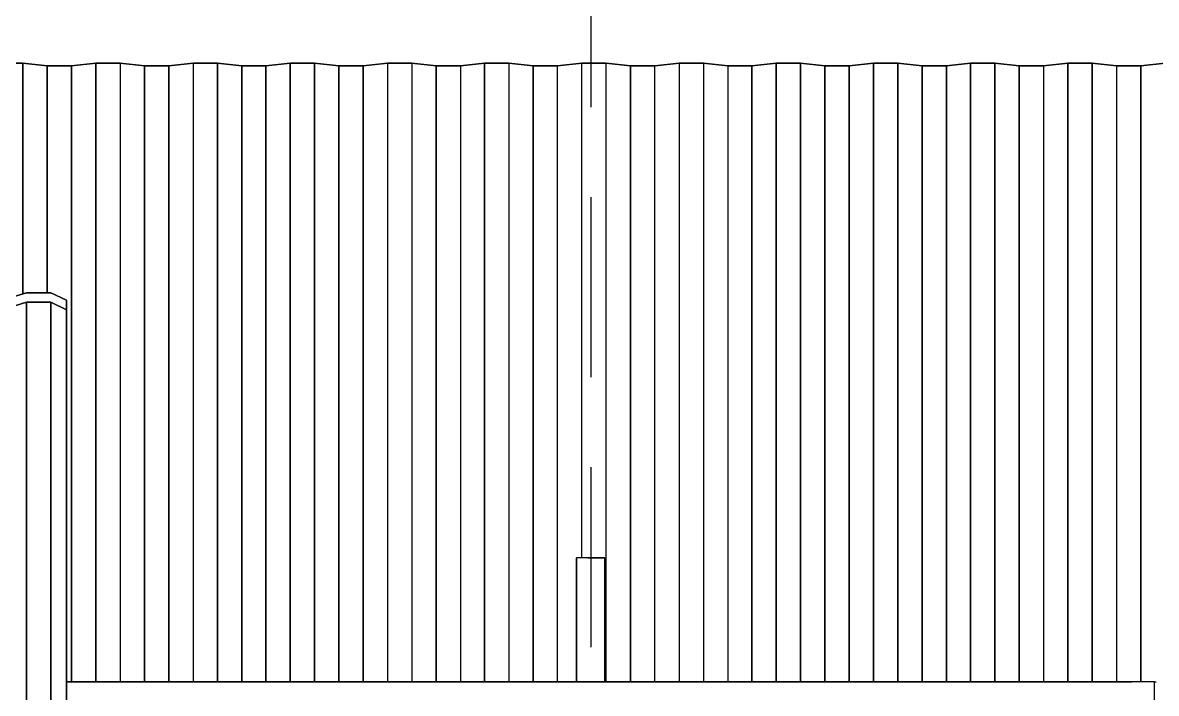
# Model space of a CAD drawing. Extents: x -43 to 90, y 6 to 81.
# Drawn here: x -6.847 to -2.848, y 26.553 to 28.919 of the extents above; entities that cross this region are included whole.
import ezdxf

# ---------------------------------------------------------------- set-up
doc = ezdxf.new("R2010")
doc.units = 0
doc.header["$LTSCALE"] = 0.1
doc.header["$MEASUREMENT"] = 0
doc.linetypes.add('HIDDEN', pattern=[9.525, 6.35, -3.175])
doc.layers.add('cobertura nova', color=4, linetype='CONTINUOUS')
doc.layers.add('hachures cobertura', color=252, linetype='CONTINUOUS')

msp = doc.modelspace()

# ---------------------------------------------------------------- linework, layer by layer
at = {"layer": 'cobertura nova'}
for p, q in [((-6.9319, 28.7756), (-6.8462, 28.7756)), ((-6.8462, 28.7756), (-6.9319, 28.7756)), ((-6.8462, 28.7756), (-6.7604, 28.7663)), ((-6.7604, 28.7663), (-6.8462, 28.7756)), ((-6.7604, 28.7663), (-6.6747, 28.7663)), ((-6.6747, 28.7663), (-6.7604, 28.7663)), ((-6.7604, 28.7544), (-6.7604, 28.7544)), ((-6.7604, 28.7544), (-6.7604, 28.7544)), ((-6.6747, 28.7663), (-6.589, 28.7756)), ((-6.589, 28.7756), (-6.6747, 28.7663)), ((-6.589, 28.7756), (-6.5033, 28.7756)), ((-6.5033, 28.7756), (-6.589, 28.7756)), ((-6.589, 28.7637), (-6.589, 28.7637)), ((-6.589, 28.7637), (-6.589, 28.7637)), ((-6.5033, 28.7756), (-6.4176, 28.7663)), ((-6.4176, 28.7663), (-6.5033, 28.7756)), ((-6.4176, 28.7663), (-6.3319, 28.7663)), ((-6.3319, 28.7663), (-6.4176, 28.7663)), ((-6.3319, 28.7663), (-6.2462, 28.7756)), ((-6.2462, 28.7756), (-6.3319, 28.7663)), ((-6.2462, 28.7756), (-6.1604, 28.7756)), ((-6.1604, 28.7756), (-6.2462, 28.7756)), ((-6.1604, 28.7756), (-6.0747, 28.7663)), ((-6.0747, 28.7663), (-6.1604, 28.7756)), ((-6.0747, 28.7663), (-5.989, 28.7663)), ((-5.989, 28.7663), (-6.0747, 28.7663)), ((-6.0747, 28.7544), (-6.0747, 28.7544)), ((-6.0747, 28.7544), (-6.0747, 28.7544)), ((-5.989, 28.7663), (-5.9033, 28.7756)), ((-5.9033, 28.7756), (-5.989, 28.7663)), ((-5.9033, 28.7756), (-5.8176, 28.7756)), ((-5.8176, 28.7756), (-5.9033, 28.7756)), ((-5.8176, 28.7756), (-5.7319, 28.7663)), ((-5.7319, 28.7663), (-5.8176, 28.7756)), ((-5.7319, 28.7663), (-5.6462, 28.7663)), ((-5.6462, 28.7663), (-5.7319, 28.7663)), ((-5.7319, 28.7544), (-5.7319, 28.7544)), ((-5.7319, 28.7544), (-5.7319, 28.7544)), ((-5.6462, 28.7663), (-5.5604, 28.7756)), ((-5.5604, 28.7756), (-5.6462, 28.7663)), ((-5.5604, 28.7756), (-5.4747, 28.7756)), ((-5.4747, 28.7756), (-5.5604, 28.7756)), ((-5.4747, 28.7756), (-5.389, 28.7663)), ((-5.389, 28.7663), (-5.4747, 28.7756)), ((-5.389, 28.7663), (-5.3033, 28.7663)), ((-5.3033, 28.7663), (-5.389, 28.7663)), ((-5.3033, 28.7663), (-5.2176, 28.7756)), ((-5.2176, 28.7756), (-5.3033, 28.7663)), ((-5.2176, 28.7756), (-5.1319, 28.7756)), ((-5.1319, 28.7756), (-5.2176, 28.7756)), ((-5.1319, 28.7756), (-5.0462, 28.7663)), ((-5.0462, 28.7663), (-5.1319, 28.7756)), ((-5.0462, 28.7663), (-4.9604, 28.7663)), ((-4.9604, 28.7663), (-5.0462, 28.7663)), ((-4.9604, 28.7663), (-4.8747, 28.7756)), ((-4.8747, 28.7756), (-4.9604, 28.7663)), ((-4.8747, 28.7756), (-4.789, 28.7756)), ((-4.789, 28.7756), (-4.8747, 28.7756)), ((-4.789, 28.7756), (-4.7033, 28.7663)), ((-4.7033, 28.7663), (-4.789, 28.7756)), ((-4.7033, 28.7663), (-4.6176, 28.7663)), ((-4.6176, 28.7663), (-4.7033, 28.7663)), ((-4.6176, 28.7663), (-4.5319, 28.7756)), ((-4.5319, 28.7756), (-4.6176, 28.7663)), ((-4.5319, 28.7756), (-4.4462, 28.7756)), ((-4.4462, 28.7756), (-4.5319, 28.7756)), ((-4.4462, 28.7756), (-4.3604, 28.7663)), ((-4.3604, 28.7663), (-4.4462, 28.7756)), ((-4.3604, 28.7663), (-4.2747, 28.7663)), ((-4.2747, 28.7663), (-4.3604, 28.7663)), ((-4.2747, 28.7663), (-4.189, 28.7756)), ((-4.189, 28.7756), (-4.2747, 28.7663)), ((-4.189, 28.7756), (-4.1033, 28.7756)), ((-4.1033, 28.7756), (-4.189, 28.7756)), ((-4.189, 28.7637), (-4.189, 28.7637)), ((-4.189, 28.7637), (-4.189, 28.7637)), ((-4.1033, 28.7756), (-4.0176, 28.7663)), ((-4.0176, 28.7663), (-4.1033, 28.7756)), ((-4.0176, 28.7663), (-3.9319, 28.7663)), ((-3.9319, 28.7663), (-4.0176, 28.7663)), ((-3.9319, 28.7663), (-3.8461, 28.7756)), ((-3.8461, 28.7756), (-3.9319, 28.7663)), ((-3.8461, 28.7756), (-3.7604, 28.7756)), ((-3.7604, 28.7756), (-3.8461, 28.7756)), ((-3.8461, 28.7637), (-3.8461, 28.7637)), ((-3.8461, 28.7637), (-3.8461, 28.7637)), ((-3.7604, 28.7756), (-3.6747, 28.7663)), ((-3.6747, 28.7663), (-3.7604, 28.7756)), ((-3.6747, 28.7663), (-3.589, 28.7663)), ((-3.589, 28.7663), (-3.6747, 28.7663)), ((-3.589, 28.7663), (-3.5033, 28.7756)), ((-3.5033, 28.7756), (-3.589, 28.7663)), ((-3.5033, 28.7756), (-3.4176, 28.7756)), ((-3.4176, 28.7756), (-3.5033, 28.7756)), ((-3.5033, 28.7637), (-3.5033, 28.7637)), ((-3.5033, 28.7637), (-3.5033, 28.7637)), ((-3.4176, 28.7756), (-3.3319, 28.7663)), ((-3.3319, 28.7663), (-3.4176, 28.7756)), ((-3.3319, 28.7663), (-3.2461, 28.7663)), ((-3.2461, 28.7663), (-3.3319, 28.7663)), ((-3.2461, 28.7663), (-3.1604, 28.7756)), ((-3.1604, 28.7756), (-3.2461, 28.7663)), ((-3.1604, 28.7756), (-3.0747, 28.7756)), ((-3.0747, 28.7756), (-3.1604, 28.7756)), ((-2.989, 28.7663), (-3.0747, 28.7756)), ((-3.0747, 28.7756), (-2.989, 28.7663)), ((-2.9033, 28.7663), (-2.989, 28.7663)), ((-2.989, 28.7663), (-2.9033, 28.7663)), ((-2.9033, 28.7663), (-2.8176, 28.7756)), ((-2.8176, 28.7756), (-2.9033, 28.7663)), ((-6.9198, 27.9396), (-6.8341, 27.9657)), ((-6.8341, 27.9657), (-6.9198, 27.9396)), ((-6.7484, 27.9657), (-6.8341, 27.9657)), ((-6.8341, 27.9657), (-6.8341, 27.9657)), ((-6.8341, 27.9657), (-6.8341, 27.9657)), ((-6.8341, 27.9657), (-6.7484, 27.9657)), ((-6.7484, 27.9657), (-6.6931, 27.9396)), ((-6.6931, 27.9396), (-6.7484, 27.9657)), ((-6.834, 27.9322), (-6.9197, 27.906)), ((-6.9197, 27.906), (-6.834, 27.9322)), ((-6.7483, 27.9322), (-6.834, 27.9322)), ((-6.834, 27.9322), (-6.7483, 27.9322)), ((-6.693, 27.906), (-6.7483, 27.9322)), ((-6.7483, 27.9322), (-6.693, 27.906)), ((-6.6931, 27.9396), (-6.693, 27.906)), ((-6.693, 27.906), (-6.6931, 27.9396)), ((-6.693, 24.5847), (-6.693, 27.906)), ((-6.693, 27.906), (-6.693, 24.5847)), ((-4.8935, 26.5929), (-4.8935, 27.0307)), ((-4.8935, 27.0307), (-4.8935, 26.5929)), ((-4.8935, 27.0307), (-4.8935, 27.0307)), ((-4.8935, 27.0307), (-4.8935, 27.0307)), ((-4.8935, 27.0307), (-4.8935, 27.0307)), ((-4.8935, 26.5929), (-4.8935, 27.0307)), ((-4.8935, 27.0307), (-4.8935, 26.5929)), ((-4.8935, 27.0307), (-4.8935, 26.5929)), ((-4.8535, 27.0307), (-4.8935, 27.0307)), ((-4.8935, 27.0307), (-4.8935, 27.0307)), ((-4.8535, 27.0307), (-4.8935, 27.0307)), ((-4.8935, 27.0307), (-4.8935, 26.5929)), ((-4.8935, 26.5929), (-4.8935, 27.0307)), ((-4.8335, 27.0307), (-4.8535, 27.0307)), ((-4.8335, 27.0307), (-4.8535, 27.0307)), ((-4.8535, 27.0307), (-4.8535, 27.0307)), ((-4.8535, 27.0307), (-4.8335, 27.0307)), ((-4.8535, 27.0307), (-4.8335, 27.0307)), ((-4.7935, 27.0307), (-4.8335, 27.0307)), ((-4.8335, 27.0307), (-4.8335, 27.0307)), ((-4.8335, 27.0307), (-4.7935, 27.0307)), ((-4.8335, 27.0307), (-4.8335, 27.0307)), ((-4.8335, 27.0307), (-4.8335, 27.0307)), ((-4.7935, 26.5929), (-4.7935, 27.0307)), ((-4.7935, 27.0307), (-4.7935, 26.5929)), ((-4.7935, 27.0307), (-4.7935, 27.0307)), ((-2.935, 26.5929), (-6.693, 26.5929)), ((-2.935, 26.5929), (-6.693, 26.5929)), ((-6.693, 26.5929), (-2.935, 26.5929)), ((-2.855, 26.5929), (-2.935, 26.5929)), ((-2.912, 26.5929), (-2.935, 26.5929)), ((-2.912, 26.5929), (-2.912, 26.5929)), ((-2.855, 26.5129), (-2.855, 26.5929)), ((-2.855, 26.5929), (-2.8484, 26.5929)), ((-2.855, 26.5929), (-2.855, 26.5929))]:
    msp.add_line(p, q, dxfattribs=at)
at = {"layer": 'hachures cobertura', "linetype": 'HIDDEN'}
msp.add_line((-4.8435, 34.0184), (-4.8435, 6.3811), dxfattribs=at)
at = {"layer": 'hachures cobertura'}
for p, q in [((-6.8462, 28.7756), (-6.8462, 27.9621)), ((-6.8462, 27.9621), (-6.8462, 28.7756)), ((-6.7604, 28.7663), (-6.7604, 27.9657)), ((-6.7604, 27.9657), (-6.7604, 28.7663)), ((-6.6747, 28.7663), (-6.6747, 26.5929)), ((-6.6747, 26.5929), (-6.6747, 28.7663)), ((-6.589, 28.7756), (-6.589, 26.5929)), ((-6.589, 26.5929), (-6.589, 28.7756)), ((-6.5033, 28.7756), (-6.5033, 26.5929)), ((-6.4176, 26.5929), (-6.4176, 28.7663)), ((-6.4176, 28.7663), (-6.4176, 26.5929)), ((-6.3319, 28.7663), (-6.3319, 26.5929)), ((-6.3319, 26.5929), (-6.3319, 28.7663)), ((-6.2462, 28.7756), (-6.2461, 26.5929)), ((-6.1604, 28.7756), (-6.1604, 26.5929)), ((-6.1604, 26.5929), (-6.1604, 28.7756)), ((-6.0747, 28.7663), (-6.0747, 26.5929)), ((-6.0747, 26.5929), (-6.0747, 28.7663)), ((-5.989, 28.7663), (-5.989, 26.5929)), ((-5.989, 26.5929), (-5.989, 28.7663)), ((-5.9033, 28.7756), (-5.9033, 26.5929)), ((-5.9033, 26.5929), (-5.9033, 28.7756)), ((-5.8176, 28.7756), (-5.8176, 26.5929)), ((-5.8176, 26.5929), (-5.8176, 28.7756)), ((-5.7319, 28.7663), (-5.7319, 26.5929)), ((-5.7319, 26.5929), (-5.7319, 28.7663)), ((-5.6462, 28.7663), (-5.6461, 26.5929)), ((-5.6461, 26.5929), (-5.6462, 28.7663)), ((-5.5604, 28.7756), (-5.5604, 26.5929)), ((-5.4747, 28.7756), (-5.4747, 26.5929)), ((-5.389, 28.7663), (-5.389, 26.5929)), ((-5.389, 26.5929), (-5.389, 28.7663)), ((-5.3033, 28.7663), (-5.3033, 26.5929)), ((-5.2176, 28.7756), (-5.2176, 26.5929)), ((-5.2176, 26.5929), (-5.2176, 28.7756)), ((-5.1319, 28.7756), (-5.1319, 26.5929)), ((-5.0462, 28.7663), (-5.0461, 26.5929)), ((-5.0461, 26.5929), (-5.0462, 28.7663)), ((-4.9604, 26.5929), (-4.9604, 28.7663)), ((-4.8747, 27.0307), (-4.8747, 28.7756)), ((-4.789, 26.5929), (-4.789, 28.7756)), ((-4.7033, 28.7663), (-4.7033, 26.5929)), ((-4.7033, 26.5929), (-4.7033, 28.7663)), ((-4.6176, 26.5929), (-4.6176, 28.7663)), ((-4.5319, 28.7756), (-4.5319, 26.5929)), ((-4.4462, 28.7756), (-4.4461, 26.5929)), ((-4.3604, 28.7663), (-4.3604, 26.5929)), ((-4.2747, 26.5929), (-4.2747, 28.7663)), ((-4.2747, 28.7663), (-4.2747, 26.5929)), ((-4.189, 28.7756), (-4.189, 26.5929)), ((-4.189, 26.5929), (-4.189, 28.7756)), ((-4.1033, 28.7756), (-4.1033, 26.5929)), ((-4.1033, 26.5929), (-4.1033, 28.7756)), ((-4.0176, 28.7663), (-4.0176, 26.5929)), ((-4.0176, 26.5929), (-4.0176, 28.7663)), ((-3.9319, 28.7663), (-3.9319, 26.5929)), ((-3.9319, 26.5929), (-3.9319, 28.7663)), ((-3.8461, 28.7756), (-3.8461, 26.5929)), ((-3.8461, 26.5929), (-3.8461, 28.7756)), ((-3.7604, 28.7756), (-3.7604, 26.5929)), ((-3.7604, 26.5929), (-3.7604, 28.7756)), ((-3.6747, 28.7663), (-3.6747, 26.5929)), ((-3.6747, 26.5929), (-3.6747, 28.7663)), ((-3.589, 28.7663), (-3.589, 26.5929)), ((-3.589, 26.5929), (-3.589, 28.7663)), ((-3.5033, 28.7756), (-3.5033, 26.5929)), ((-3.5033, 26.5929), (-3.5033, 28.7756)), ((-3.4176, 28.7756), (-3.4176, 26.5929)), ((-3.4176, 26.5929), (-3.4176, 28.7756)), ((-3.3319, 28.7663), (-3.3319, 26.5929)), ((-3.3319, 26.5929), (-3.3319, 28.7663)), ((-3.2461, 28.7663), (-3.2461, 26.5929)), ((-3.1604, 26.5929), (-3.1604, 28.7756)), ((-3.1604, 28.7756), (-3.1604, 26.5929)), ((-3.0747, 28.7756), (-3.0747, 26.5929)), ((-3.0747, 26.5929), (-3.0747, 28.7756)), ((-2.989, 28.7663), (-2.989, 26.5929)), ((-2.9033, 26.5929), (-2.9033, 28.7663)), ((-2.9033, 28.7663), (-2.9033, 26.5929)), ((-6.834, 27.9322), (-6.834, 24.5597)), ((-6.834, 24.5597), (-6.834, 27.9322)), ((-6.7483, 24.5873), (-6.7483, 27.9322)), ((-6.7483, 27.9322), (-6.7483, 24.5873))]:
    msp.add_line(p, q, dxfattribs=at)

doc.saveas('drawing.dxf')
